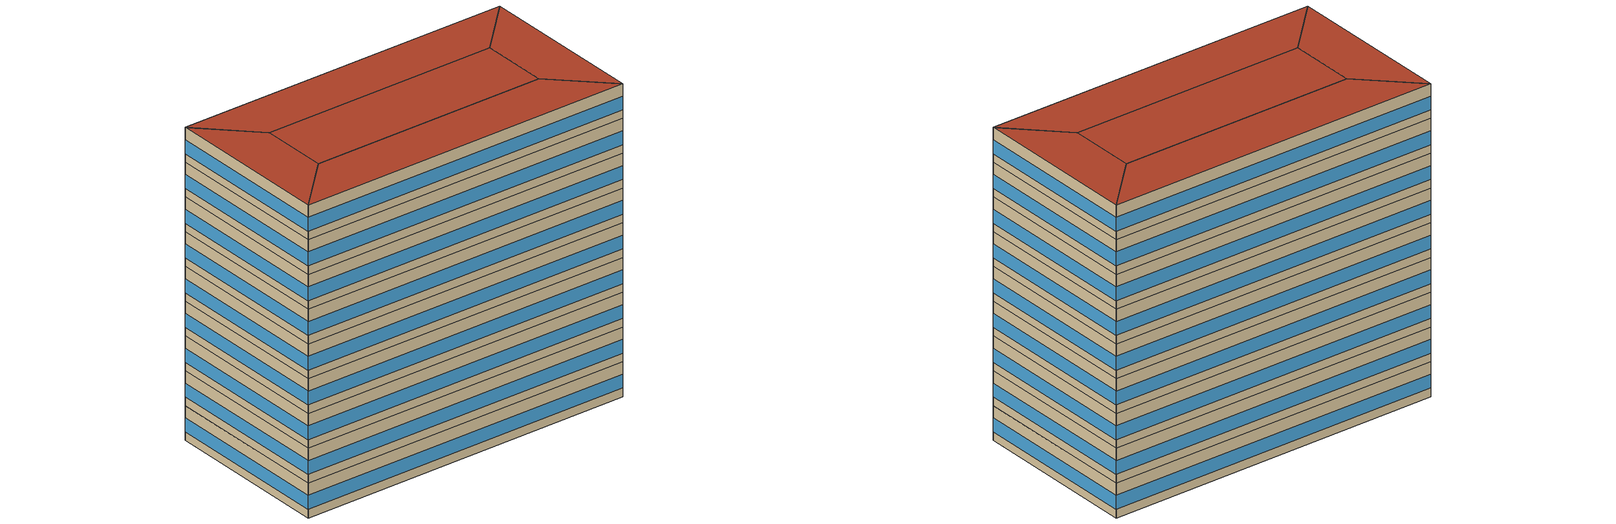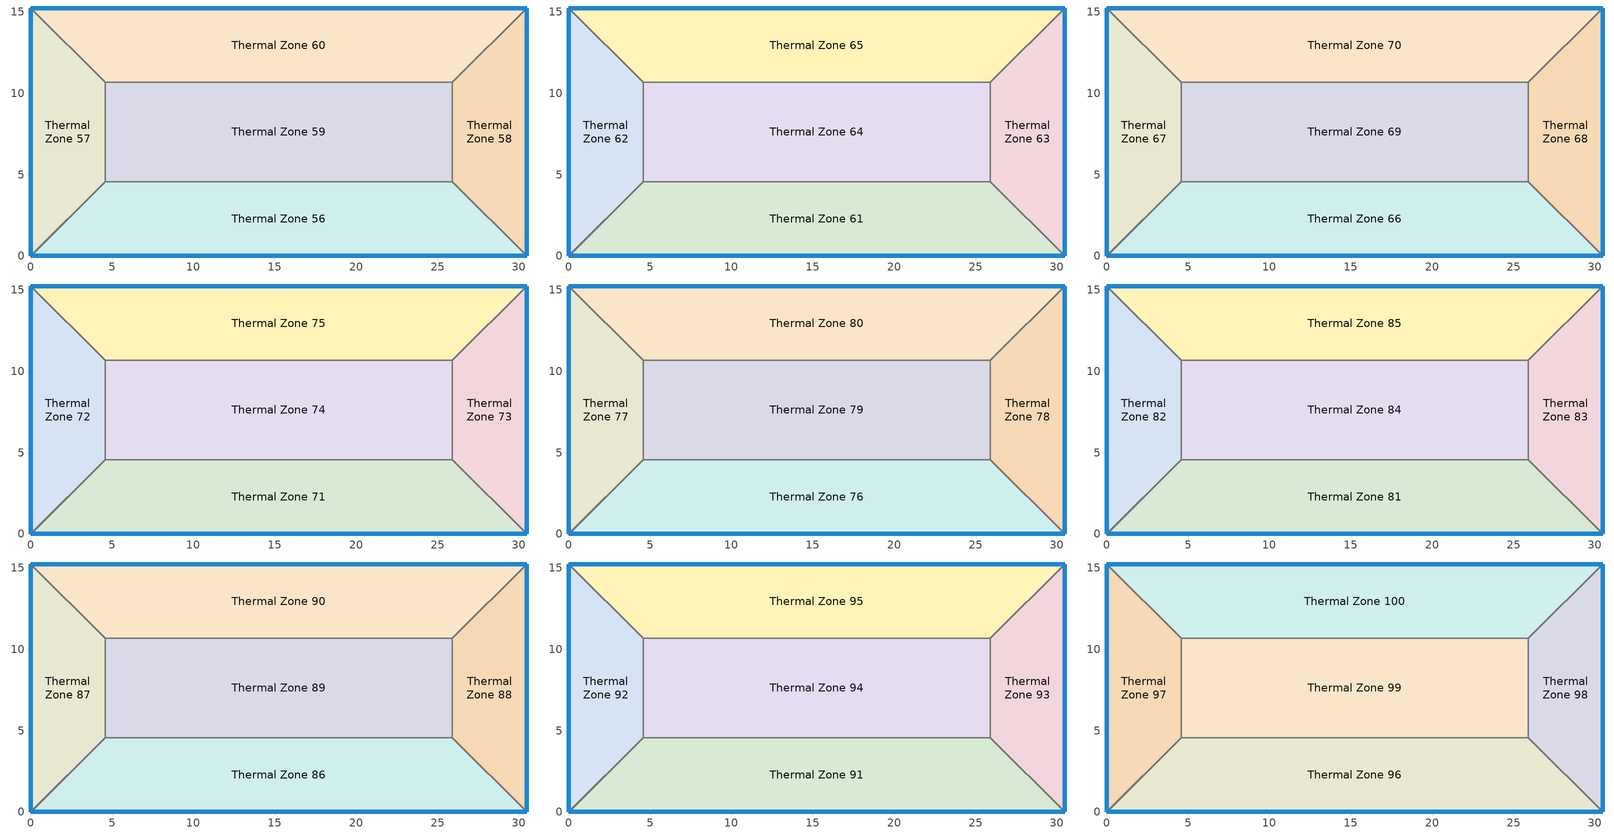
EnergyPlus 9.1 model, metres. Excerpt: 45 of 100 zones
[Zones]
Thermal Zone 56
 floor to Thermal Zone 51 (Interior Floor): 25.91,4.57 30.48,0 0,0 4.57,4.57 z33.53
 wall outside (ASHRAE 90.1-2010 ExtWall Mass ClimateZone 5): 0,0 30.48,0 z33.53:36.58
 wall to Thermal Zone 57 (Interior Wall): 4.57,4.57 0,0 z33.53:36.58
 wall to Thermal Zone 59 (Interior Wall): 25.91,4.57 4.57,4.57 z33.53:36.58
 wall to Thermal Zone 58 (Interior Wall): 30.48,0 25.91,4.57 z33.53:36.58
 window (ASHRAE 90.1-2010 ExtWindow Metal ClimateZone 4-6): 0.03,0 30.45,0 z34.29:35.51
Thermal Zone 57
 floor to Thermal Zone 52 (Interior Floor): 0,15.24 4.57,10.67 4.57,4.57 0,0 z33.53
 wall outside (ASHRAE 90.1-2010 ExtWall Mass ClimateZone 5): 0,15.24 0,0 z33.53:36.58
 wall to Thermal Zone 59 (Interior Wall): 4.57,4.57 4.57,10.67 z33.53:36.58
 wall to Thermal Zone 60 (Interior Wall): 4.57,10.67 0,15.24 z33.53:36.58
 window (ASHRAE 90.1-2010 ExtWindow Metal ClimateZone 4-6): 0,15.21 0,0.03 z34.29:35.51
Thermal Zone 58
 floor to Thermal Zone 53 (Interior Floor): 30.48,15.24 30.48,0 25.91,4.57 25.91,10.67 z33.53
 wall outside (ASHRAE 90.1-2010 ExtWall Mass ClimateZone 5): 30.48,0 30.48,15.24 z33.53:36.58
 wall to Thermal Zone 59 (Interior Wall): 25.91,10.67 25.91,4.57 z33.53:36.58
 wall to Thermal Zone 60 (Interior Wall): 30.48,15.24 25.91,10.67 z33.53:36.58
 window (ASHRAE 90.1-2010 ExtWindow Metal ClimateZone 4-6): 30.48,0.03 30.48,15.21 z34.29:35.51
Thermal Zone 59
 floor to Thermal Zone 54 (Interior Floor): 25.91,10.67 25.91,4.57 4.57,4.57 4.57,10.67 z33.53
 wall to Thermal Zone 60 (Interior Wall): 25.91,10.67 4.57,10.67 z33.53:36.58
Thermal Zone 60
 floor to Thermal Zone 55 (Interior Floor): 30.48,15.24 25.91,10.67 4.57,10.67 0,15.24 z33.53
 wall outside (ASHRAE 90.1-2010 ExtWall Mass ClimateZone 5): 30.48,15.24 0,15.24 z33.53:36.58
 window (ASHRAE 90.1-2010 ExtWindow Metal ClimateZone 4-6): 30.45,15.24 0.03,15.24 z34.29:35.51
Thermal Zone 61
 floor to Thermal Zone 56 (Interior Floor): 25.91,4.57 30.48,0 0,0 4.57,4.57 z36.58
 wall outside (ASHRAE 90.1-2010 ExtWall Mass ClimateZone 5): 0,0 30.48,0 z36.58:39.62
 wall to Thermal Zone 62 (Interior Wall): 4.57,4.57 0,0 z36.58:39.62
 wall to Thermal Zone 64 (Interior Wall): 25.91,4.57 4.57,4.57 z36.58:39.62
 wall to Thermal Zone 63 (Interior Wall): 30.48,0 25.91,4.57 z36.58:39.62
 window (ASHRAE 90.1-2010 ExtWindow Metal ClimateZone 4-6): 0.03,0 30.45,0 z37.34:38.56
Thermal Zone 62
 floor to Thermal Zone 57 (Interior Floor): 0,15.24 4.57,10.67 4.57,4.57 0,0 z36.58
 wall outside (ASHRAE 90.1-2010 ExtWall Mass ClimateZone 5): 0,15.24 0,0 z36.58:39.62
 wall to Thermal Zone 64 (Interior Wall): 4.57,4.57 4.57,10.67 z36.58:39.62
 wall to Thermal Zone 65 (Interior Wall): 4.57,10.67 0,15.24 z36.58:39.62
 window (ASHRAE 90.1-2010 ExtWindow Metal ClimateZone 4-6): 0,15.21 0,0.03 z37.34:38.56
Thermal Zone 63
 floor to Thermal Zone 58 (Interior Floor): 30.48,15.24 30.48,0 25.91,4.57 25.91,10.67 z36.58
 wall outside (ASHRAE 90.1-2010 ExtWall Mass ClimateZone 5): 30.48,0 30.48,15.24 z36.58:39.62
 wall to Thermal Zone 64 (Interior Wall): 25.91,10.67 25.91,4.57 z36.58:39.62
 wall to Thermal Zone 65 (Interior Wall): 30.48,15.24 25.91,10.67 z36.58:39.62
 window (ASHRAE 90.1-2010 ExtWindow Metal ClimateZone 4-6): 30.48,0.03 30.48,15.21 z37.34:38.56
Thermal Zone 64
 floor to Thermal Zone 59 (Interior Floor): 25.91,10.67 25.91,4.57 4.57,4.57 4.57,10.67 z36.58
 wall to Thermal Zone 65 (Interior Wall): 25.91,10.67 4.57,10.67 z36.58:39.62
Thermal Zone 65
 floor to Thermal Zone 60 (Interior Floor): 30.48,15.24 25.91,10.67 4.57,10.67 0,15.24 z36.58
 wall outside (ASHRAE 90.1-2010 ExtWall Mass ClimateZone 5): 30.48,15.24 0,15.24 z36.58:39.62
 window (ASHRAE 90.1-2010 ExtWindow Metal ClimateZone 4-6): 30.45,15.24 0.03,15.24 z37.34:38.56
Thermal Zone 66
 floor to Thermal Zone 61 (Interior Floor): 25.91,4.57 30.48,0 0,0 4.57,4.57 z39.62
 wall outside (ASHRAE 90.1-2010 ExtWall Mass ClimateZone 5): 0,0 30.48,0 z39.62:42.67
 wall to Thermal Zone 67 (Interior Wall): 4.57,4.57 0,0 z39.62:42.67
 wall to Thermal Zone 69 (Interior Wall): 25.91,4.57 4.57,4.57 z39.62:42.67
 wall to Thermal Zone 68 (Interior Wall): 30.48,0 25.91,4.57 z39.62:42.67
 window (ASHRAE 90.1-2010 ExtWindow Metal ClimateZone 4-6): 0.03,0 30.45,0 z40.38:41.61
Thermal Zone 67
 floor to Thermal Zone 62 (Interior Floor): 0,15.24 4.57,10.67 4.57,4.57 0,0 z39.62
 wall outside (ASHRAE 90.1-2010 ExtWall Mass ClimateZone 5): 0,15.24 0,0 z39.62:42.67
 wall to Thermal Zone 69 (Interior Wall): 4.57,4.57 4.57,10.67 z39.62:42.67
 wall to Thermal Zone 70 (Interior Wall): 4.57,10.67 0,15.24 z39.62:42.67
 window (ASHRAE 90.1-2010 ExtWindow Metal ClimateZone 4-6): 0,15.21 0,0.03 z40.38:41.61
Thermal Zone 68
 floor to Thermal Zone 63 (Interior Floor): 30.48,15.24 30.48,0 25.91,4.57 25.91,10.67 z39.62
 wall outside (ASHRAE 90.1-2010 ExtWall Mass ClimateZone 5): 30.48,0 30.48,15.24 z39.62:42.67
 wall to Thermal Zone 69 (Interior Wall): 25.91,10.67 25.91,4.57 z39.62:42.67
 wall to Thermal Zone 70 (Interior Wall): 30.48,15.24 25.91,10.67 z39.62:42.67
 window (ASHRAE 90.1-2010 ExtWindow Metal ClimateZone 4-6): 30.48,0.03 30.48,15.21 z40.38:41.61
Thermal Zone 69
 floor to Thermal Zone 64 (Interior Floor): 25.91,10.67 25.91,4.57 4.57,4.57 4.57,10.67 z39.62
 wall to Thermal Zone 70 (Interior Wall): 25.91,10.67 4.57,10.67 z39.62:42.67
Thermal Zone 70
 floor to Thermal Zone 65 (Interior Floor): 30.48,15.24 25.91,10.67 4.57,10.67 0,15.24 z39.62
 wall outside (ASHRAE 90.1-2010 ExtWall Mass ClimateZone 5): 30.48,15.24 0,15.24 z39.62:42.67
 window (ASHRAE 90.1-2010 ExtWindow Metal ClimateZone 4-6): 30.45,15.24 0.03,15.24 z40.38:41.61
Thermal Zone 71
 floor to Thermal Zone 66 (Interior Floor): 25.91,4.57 30.48,0 0,0 4.57,4.57 z42.67
 wall outside (ASHRAE 90.1-2010 ExtWall Mass ClimateZone 5): 0,0 30.48,0 z42.67:45.72
 wall to Thermal Zone 72 (Interior Wall): 4.57,4.57 0,0 z42.67:45.72
 wall to Thermal Zone 74 (Interior Wall): 25.91,4.57 4.57,4.57 z42.67:45.72
 wall to Thermal Zone 73 (Interior Wall): 30.48,0 25.91,4.57 z42.67:45.72
 window (ASHRAE 90.1-2010 ExtWindow Metal ClimateZone 4-6): 0.03,0 30.45,0 z43.43:44.65
Thermal Zone 72
 floor to Thermal Zone 67 (Interior Floor): 0,15.24 4.57,10.67 4.57,4.57 0,0 z42.67
 wall outside (ASHRAE 90.1-2010 ExtWall Mass ClimateZone 5): 0,15.24 0,0 z42.67:45.72
 wall to Thermal Zone 74 (Interior Wall): 4.57,4.57 4.57,10.67 z42.67:45.72
 wall to Thermal Zone 75 (Interior Wall): 4.57,10.67 0,15.24 z42.67:45.72
 window (ASHRAE 90.1-2010 ExtWindow Metal ClimateZone 4-6): 0,15.21 0,0.03 z43.43:44.66
Thermal Zone 73
 floor to Thermal Zone 68 (Interior Floor): 30.48,15.24 30.48,0 25.91,4.57 25.91,10.67 z42.67
 wall outside (ASHRAE 90.1-2010 ExtWall Mass ClimateZone 5): 30.48,0 30.48,15.24 z42.67:45.72
 wall to Thermal Zone 74 (Interior Wall): 25.91,10.67 25.91,4.57 z42.67:45.72
 wall to Thermal Zone 75 (Interior Wall): 30.48,15.24 25.91,10.67 z42.67:45.72
 window (ASHRAE 90.1-2010 ExtWindow Metal ClimateZone 4-6): 30.48,0.03 30.48,15.21 z43.43:44.66
Thermal Zone 74
 floor to Thermal Zone 69 (Interior Floor): 25.91,10.67 25.91,4.57 4.57,4.57 4.57,10.67 z42.67
 wall to Thermal Zone 75 (Interior Wall): 25.91,10.67 4.57,10.67 z42.67:45.72
Thermal Zone 75
 floor to Thermal Zone 70 (Interior Floor): 30.48,15.24 25.91,10.67 4.57,10.67 0,15.24 z42.67
 wall outside (ASHRAE 90.1-2010 ExtWall Mass ClimateZone 5): 30.48,15.24 0,15.24 z42.67:45.72
 window (ASHRAE 90.1-2010 ExtWindow Metal ClimateZone 4-6): 30.45,15.24 0.03,15.24 z43.43:44.65
Thermal Zone 76
 floor to Thermal Zone 71 (Interior Floor): 25.91,4.57 30.48,0 0,0 4.57,4.57 z45.72
 wall outside (ASHRAE 90.1-2010 ExtWall Mass ClimateZone 5): 0,0 30.48,0 z45.72:48.77
 wall to Thermal Zone 77 (Interior Wall): 4.57,4.57 0,0 z45.72:48.77
 wall to Thermal Zone 79 (Interior Wall): 25.91,4.57 4.57,4.57 z45.72:48.77
 wall to Thermal Zone 78 (Interior Wall): 30.48,0 25.91,4.57 z45.72:48.77
 window (ASHRAE 90.1-2010 ExtWindow Metal ClimateZone 4-6): 0.03,0 30.45,0 z46.48:47.7
Thermal Zone 77
 floor to Thermal Zone 72 (Interior Floor): 0,15.24 4.57,10.67 4.57,4.57 0,0 z45.72
 wall outside (ASHRAE 90.1-2010 ExtWall Mass ClimateZone 5): 0,15.24 0,0 z45.72:48.77
 wall to Thermal Zone 79 (Interior Wall): 4.57,4.57 4.57,10.67 z45.72:48.77
 wall to Thermal Zone 80 (Interior Wall): 4.57,10.67 0,15.24 z45.72:48.77
 window (ASHRAE 90.1-2010 ExtWindow Metal ClimateZone 4-6): 0,15.21 0,0.03 z46.48:47.7
Thermal Zone 78
 floor to Thermal Zone 73 (Interior Floor): 30.48,15.24 30.48,0 25.91,4.57 25.91,10.67 z45.72
 wall outside (ASHRAE 90.1-2010 ExtWall Mass ClimateZone 5): 30.48,0 30.48,15.24 z45.72:48.77
 wall to Thermal Zone 79 (Interior Wall): 25.91,10.67 25.91,4.57 z45.72:48.77
 wall to Thermal Zone 80 (Interior Wall): 30.48,15.24 25.91,10.67 z45.72:48.77
 window (ASHRAE 90.1-2010 ExtWindow Metal ClimateZone 4-6): 30.48,0.03 30.48,15.21 z46.48:47.7
Thermal Zone 79
 floor to Thermal Zone 74 (Interior Floor): 25.91,10.67 25.91,4.57 4.57,4.57 4.57,10.67 z45.72
 wall to Thermal Zone 80 (Interior Wall): 25.91,10.67 4.57,10.67 z45.72:48.77
Thermal Zone 80
 floor to Thermal Zone 75 (Interior Floor): 30.48,15.24 25.91,10.67 4.57,10.67 0,15.24 z45.72
 wall outside (ASHRAE 90.1-2010 ExtWall Mass ClimateZone 5): 30.48,15.24 0,15.24 z45.72:48.77
 window (ASHRAE 90.1-2010 ExtWindow Metal ClimateZone 4-6): 30.45,15.24 0.03,15.24 z46.48:47.7
Thermal Zone 81
 floor to Thermal Zone 76 (Interior Floor): 25.91,4.57 30.48,0 0,0 4.57,4.57 z48.77
 wall outside (ASHRAE 90.1-2010 ExtWall Mass ClimateZone 5): 0,0 30.48,0 z48.77:51.82
 wall to Thermal Zone 82 (Interior Wall): 4.57,4.57 0,0 z48.77:51.82
 wall to Thermal Zone 84 (Interior Wall): 25.91,4.57 4.57,4.57 z48.77:51.82
 wall to Thermal Zone 83 (Interior Wall): 30.48,0 25.91,4.57 z48.77:51.82
 window (ASHRAE 90.1-2010 ExtWindow Metal ClimateZone 4-6): 0.03,0 30.45,0 z49.53:50.75
Thermal Zone 82
 floor to Thermal Zone 77 (Interior Floor): 0,15.24 4.57,10.67 4.57,4.57 0,0 z48.77
 wall outside (ASHRAE 90.1-2010 ExtWall Mass ClimateZone 5): 0,15.24 0,0 z48.77:51.82
 wall to Thermal Zone 84 (Interior Wall): 4.57,4.57 4.57,10.67 z48.77:51.82
 wall to Thermal Zone 85 (Interior Wall): 4.57,10.67 0,15.24 z48.77:51.82
 window (ASHRAE 90.1-2010 ExtWindow Metal ClimateZone 4-6): 0,15.21 0,0.03 z49.53:50.75
Thermal Zone 83
 floor to Thermal Zone 78 (Interior Floor): 30.48,15.24 30.48,0 25.91,4.57 25.91,10.67 z48.77
 wall outside (ASHRAE 90.1-2010 ExtWall Mass ClimateZone 5): 30.48,0 30.48,15.24 z48.77:51.82
 wall to Thermal Zone 84 (Interior Wall): 25.91,10.67 25.91,4.57 z48.77:51.82
 wall to Thermal Zone 85 (Interior Wall): 30.48,15.24 25.91,10.67 z48.77:51.82
 window (ASHRAE 90.1-2010 ExtWindow Metal ClimateZone 4-6): 30.48,0.03 30.48,15.21 z49.53:50.75
Thermal Zone 84
 floor to Thermal Zone 79 (Interior Floor): 25.91,10.67 25.91,4.57 4.57,4.57 4.57,10.67 z48.77
 wall to Thermal Zone 85 (Interior Wall): 25.91,10.67 4.57,10.67 z48.77:51.82
Thermal Zone 85
 floor to Thermal Zone 80 (Interior Floor): 30.48,15.24 25.91,10.67 4.57,10.67 0,15.24 z48.77
 wall outside (ASHRAE 90.1-2010 ExtWall Mass ClimateZone 5): 30.48,15.24 0,15.24 z48.77:51.82
 window (ASHRAE 90.1-2010 ExtWindow Metal ClimateZone 4-6): 30.45,15.24 0.03,15.24 z49.53:50.75
Thermal Zone 86
 floor to Thermal Zone 81 (Interior Floor): 25.91,4.57 30.48,0 0,0 4.57,4.57 z51.82
 wall outside (ASHRAE 90.1-2010 ExtWall Mass ClimateZone 5): 0,0 30.48,0 z51.82:54.86
 wall to Thermal Zone 87 (Interior Wall): 4.57,4.57 0,0 z51.82:54.86
 wall to Thermal Zone 89 (Interior Wall): 25.91,4.57 4.57,4.57 z51.82:54.86
 wall to Thermal Zone 88 (Interior Wall): 30.48,0 25.91,4.57 z51.82:54.86
 window (ASHRAE 90.1-2010 ExtWindow Metal ClimateZone 4-6): 0.03,0 30.45,0 z52.58:53.8
Thermal Zone 87
 floor to Thermal Zone 82 (Interior Floor): 0,15.24 4.57,10.67 4.57,4.57 0,0 z51.82
 wall outside (ASHRAE 90.1-2010 ExtWall Mass ClimateZone 5): 0,15.24 0,0 z51.82:54.86
 wall to Thermal Zone 89 (Interior Wall): 4.57,4.57 4.57,10.67 z51.82:54.86
 wall to Thermal Zone 90 (Interior Wall): 4.57,10.67 0,15.24 z51.82:54.86
 window (ASHRAE 90.1-2010 ExtWindow Metal ClimateZone 4-6): 0,15.21 0,0.03 z52.58:53.8
Thermal Zone 88
 floor to Thermal Zone 83 (Interior Floor): 30.48,15.24 30.48,0 25.91,4.57 25.91,10.67 z51.82
 wall outside (ASHRAE 90.1-2010 ExtWall Mass ClimateZone 5): 30.48,0 30.48,15.24 z51.82:54.86
 wall to Thermal Zone 89 (Interior Wall): 25.91,10.67 25.91,4.57 z51.82:54.86
 wall to Thermal Zone 90 (Interior Wall): 30.48,15.24 25.91,10.67 z51.82:54.86
 window (ASHRAE 90.1-2010 ExtWindow Metal ClimateZone 4-6): 30.48,0.03 30.48,15.21 z52.58:53.8
Thermal Zone 89
 floor to Thermal Zone 84 (Interior Floor): 25.91,10.67 25.91,4.57 4.57,4.57 4.57,10.67 z51.82
 wall to Thermal Zone 90 (Interior Wall): 25.91,10.67 4.57,10.67 z51.82:54.86
Thermal Zone 90
 floor to Thermal Zone 85 (Interior Floor): 30.48,15.24 25.91,10.67 4.57,10.67 0,15.24 z51.82
 wall outside (ASHRAE 90.1-2010 ExtWall Mass ClimateZone 5): 30.48,15.24 0,15.24 z51.82:54.86
 window (ASHRAE 90.1-2010 ExtWindow Metal ClimateZone 4-6): 30.45,15.24 0.03,15.24 z52.58:53.8
Thermal Zone 91
 floor to Thermal Zone 86 (Interior Floor): 25.91,4.57 30.48,0 0,0 4.57,4.57 z54.86
 wall outside (ASHRAE 90.1-2010 ExtWall Mass ClimateZone 5): 0,0 30.48,0 z54.86:57.91
 wall to Thermal Zone 92 (Interior Wall): 4.57,4.57 0,0 z54.86:57.91
 wall to Thermal Zone 94 (Interior Wall): 25.91,4.57 4.57,4.57 z54.86:57.91
 wall to Thermal Zone 93 (Interior Wall): 30.48,0 25.91,4.57 z54.86:57.91
 window (ASHRAE 90.1-2010 ExtWindow Metal ClimateZone 4-6): 0.03,0 30.45,0 z55.62:56.85
Thermal Zone 92
 floor to Thermal Zone 87 (Interior Floor): 0,15.24 4.57,10.67 4.57,4.57 0,0 z54.86
 wall outside (ASHRAE 90.1-2010 ExtWall Mass ClimateZone 5): 0,15.24 0,0 z54.86:57.91
 wall to Thermal Zone 94 (Interior Wall): 4.57,4.57 4.57,10.67 z54.86:57.91
 wall to Thermal Zone 95 (Interior Wall): 4.57,10.67 0,15.24 z54.86:57.91
 window (ASHRAE 90.1-2010 ExtWindow Metal ClimateZone 4-6): 0,15.21 0,0.03 z55.62:56.85
Thermal Zone 93
 floor to Thermal Zone 88 (Interior Floor): 30.48,15.24 30.48,0 25.91,4.57 25.91,10.67 z54.86
 wall outside (ASHRAE 90.1-2010 ExtWall Mass ClimateZone 5): 30.48,0 30.48,15.24 z54.86:57.91
 wall to Thermal Zone 94 (Interior Wall): 25.91,10.67 25.91,4.57 z54.86:57.91
 wall to Thermal Zone 95 (Interior Wall): 30.48,15.24 25.91,10.67 z54.86:57.91
 window (ASHRAE 90.1-2010 ExtWindow Metal ClimateZone 4-6): 30.48,0.03 30.48,15.21 z55.62:56.85
Thermal Zone 94
 floor to Thermal Zone 89 (Interior Floor): 25.91,10.67 25.91,4.57 4.57,4.57 4.57,10.67 z54.86
 wall to Thermal Zone 95 (Interior Wall): 25.91,10.67 4.57,10.67 z54.86:57.91
Thermal Zone 95
 floor to Thermal Zone 90 (Interior Floor): 30.48,15.24 25.91,10.67 4.57,10.67 0,15.24 z54.86
 wall outside (ASHRAE 90.1-2010 ExtWall Mass ClimateZone 5): 30.48,15.24 0,15.24 z54.86:57.91
 window (ASHRAE 90.1-2010 ExtWindow Metal ClimateZone 4-6): 30.45,15.24 0.03,15.24 z55.62:56.85
Thermal Zone 100
 floor to Thermal Zone 95 (Interior Floor): 30.48,15.24 25.91,10.67 4.57,10.67 0,15.24 z57.91
 wall outside (ASHRAE 90.1-2010 ExtWall Mass ClimateZone 5): 30.48,15.24 0,15.24 z57.91:60.96
 wall to Thermal Zone 98 (Interior Wall): 25.91,10.67 30.48,15.24 z57.91:60.96
 wall to Thermal Zone 99 (Interior Wall): 4.57,10.67 25.91,10.67 z57.91:60.96
 wall to Thermal Zone 97 (Interior Wall): 0,15.24 4.57,10.67 z57.91:60.96
 window (ASHRAE 90.1-2010 ExtWindow Metal ClimateZone 4-6): 30.45,15.24 0.03,15.24 z58.67:59.89
 roof outside (ASHRAE 90.1-2010 ExtRoof IEAD ClimateZone 2-8): 25.91,10.67 30.48,15.24 0,15.24 4.57,10.67 z60.96
Thermal Zone 96
 floor to Thermal Zone 91 (Interior Floor): 25.91,4.57 30.48,0 0,0 4.57,4.57 z57.91
 wall outside (ASHRAE 90.1-2010 ExtWall Mass ClimateZone 5): 0,0 30.48,0 z57.91:60.96
 wall to Thermal Zone 97 (Interior Wall): 4.57,4.57 0,0 z57.91:60.96
 wall to Thermal Zone 99 (Interior Wall): 25.91,4.57 4.57,4.57 z57.91:60.96
 wall to Thermal Zone 98 (Interior Wall): 30.48,0 25.91,4.57 z57.91:60.96
 window (ASHRAE 90.1-2010 ExtWindow Metal ClimateZone 4-6): 0.03,0 30.45,0 z58.67:59.89
 roof outside (ASHRAE 90.1-2010 ExtRoof IEAD ClimateZone 2-8): 30.48,0 25.91,4.57 4.57,4.57 0,0 z60.96
Thermal Zone 97
 floor to Thermal Zone 92 (Interior Floor): 0,15.24 4.57,10.67 4.57,4.57 0,0 z57.91
 wall outside (ASHRAE 90.1-2010 ExtWall Mass ClimateZone 5): 0,15.24 0,0 z57.91:60.96
 wall to Thermal Zone 99 (Interior Wall): 4.57,4.57 4.57,10.67 z57.91:60.96
 window (ASHRAE 90.1-2010 ExtWindow Metal ClimateZone 4-6): 0,15.21 0,0.03 z58.67:59.9
 roof outside (ASHRAE 90.1-2010 ExtRoof IEAD ClimateZone 2-8): 0,0 4.57,4.57 4.57,10.67 0,15.24 z60.96
Thermal Zone 98
 floor to Thermal Zone 93 (Interior Floor): 30.48,15.24 30.48,0 25.91,4.57 25.91,10.67 z57.91
 wall outside (ASHRAE 90.1-2010 ExtWall Mass ClimateZone 5): 30.48,0 30.48,15.24 z57.91:60.96
 wall to Thermal Zone 99 (Interior Wall): 25.91,10.67 25.91,4.57 z57.91:60.96
 window (ASHRAE 90.1-2010 ExtWindow Metal ClimateZone 4-6): 30.48,0.03 30.48,15.21 z58.67:59.9
 roof outside (ASHRAE 90.1-2010 ExtRoof IEAD ClimateZone 2-8): 30.48,0 30.48,15.24 25.91,10.67 25.91,4.57 z60.96
Thermal Zone 99
 floor to Thermal Zone 94 (Interior Floor): 25.91,10.67 25.91,4.57 4.57,4.57 4.57,10.67 z57.91
 roof outside (ASHRAE 90.1-2010 ExtRoof IEAD ClimateZone 2-8): 25.91,4.57 25.91,10.67 4.57,10.67 4.57,4.57 z60.96
[Building]
Building 1
[Site:Location]
Chicago Ohare Intl Ap: Latitude {deg}=41.98; Longitude {deg}=-87.92; Time Zone {hr}=-6; Elevation {m}=201
[SizingPeriod:DesignDay] Day of Month=21; Dry-Bulb Temperature Range Modifier Type=DefaultMultipliers; Humidity Condition Type=Wetbulb; Barometric Pressure {Pa}=98934; Rain Indicator=No; Snow Indicator=No; Daylight Saving Time Indicator=No
Name | Month | Day Type | Maximum Dry-Bulb Temperature {C} | Daily Dry-Bulb Temperature Range {deltaC} | Wetbulb or DewPoint at Maximum Dry-Bulb {C} | Wind Speed {m/s} | Wind Direction {deg} | Solar Model Indicator | ASHRAE Clear Sky Optical Depth for Beam Irradiance (taub) | ASHRAE Clear Sky Optical Depth for Diffuse Irradiance (taud) | Sky Clearness
Chicago Ohare Intl Ap Ann Clg .4% Condns DB=>MWB | 7 | SummerDesignDay | 33.3 | 10.5 | 23.7 | 5.2 | 230 | ASHRAETau | 0.455 | 2.05
Chicago Ohare Intl Ap Ann Htg 99.6% Condns DB | 1 | WinterDesignDay | -20 | 0 | -20 | 4.9 | 270 | ASHRAEClearSky |  |  | 0
[Material] Thermal Absorptance=0.9
Name | Roughness | Thickness {m} | Conductivity {W/m-K} | Density {kg/m3} | Specific Heat {J/kg-K} | Solar Absorptance | Visible Absorptance
1/2IN Gypsum | Smooth | 0.0127 | 0.16 | 784.9 | 830 | 0.4 | 0.4
1IN Stucco | Smooth | 0.0253 | 0.6918 | 1858 | 837 | 0.92 | 0.92
8IN CONCRETE HW RefBldg | Rough | 0.2032 | 1.311 | 2240 | 836.8 | 0.7 | 0.7
F16 Acoustic tile | MediumSmooth | 0.0191 | 0.06 | 368 | 590 | 0.3 | 0.3
G01a 19mm gypsum board | MediumSmooth | 0.019 | 0.16 | 800 | 1090 | 0.4 | 0.4
IEAD Roof Insulation R-19.72 IP | MediumRough | 0.170137 | 0.049 | 265 | 836.8 | 0.7 | 0.7
M11 100mm lightweight concrete | MediumRough | 0.1016 | 0.53 | 1280 | 840 | 0.5 | 0.5
Mass Wall Insulation R-8.72 IP | MediumRough | 0.075271 | 0.049 | 265 | 836.8 | 0.7 | 0.7
Metal Decking | MediumSmooth | 0.0015 | 45.006 | 7680 | 418.4 | 0.6 | 0.6
Roof Membrane | VeryRough | 0.0095 | 0.16 | 1121.29 | 1460 | 0.7 | 0.7
[Material:AirGap]
Name | Thermal Resistance {m2-K/W}
F04 Wall air space resistance | 0.15
F05 Ceiling air space resistance | 0.18
[WindowMaterial:SimpleGlazingSystem]
Fixed Window 3.12/0.40/0.31: U-Factor {W/m2-K}=3.12304; Solar Heat Gain Coefficient=0.4; Visible Transmittance=0.31
[Construction]
ASHRAE 90.1-2010 ExtRoof IEAD ClimateZone 2-8: Roof Membrane, IEAD Roof Insulation R-19.72 IP, Metal Decking
ASHRAE 90.1-2010 ExtWall Mass ClimateZone 5: 1IN Stucco, 8IN CONCRETE HW RefBldg, Mass Wall Insulation R-8.72 IP, 1/2IN Gypsum
ASHRAE 90.1-2010 ExtWindow Metal ClimateZone 4-6: Fixed Window 3.12/0.40/0.31
Interior Floor: F16 Acoustic tile, F05 Ceiling air space resistance, M11 100mm lightweight concrete
Interior Wall: G01a 19mm gypsum board, F04 Wall air space resistance, G01a 19mm gypsum board
[Zone]
Thermal Zone 100; Thermal Zone 56; Thermal Zone 57; Thermal Zone 58; Thermal Zone 59; Thermal Zone 60; Thermal Zone 61; Thermal Zone 62; Thermal Zone 63; Thermal Zone 64; Thermal Zone 65; Thermal Zone 66; Thermal Zone 67; Thermal Zone 68; Thermal Zone 69; Thermal Zone 70; Thermal Zone 71; Thermal Zone 72; Thermal Zone 73; Thermal Zone 74; Thermal Zone 75; Thermal Zone 76; Thermal Zone 77; Thermal Zone 78; Thermal Zone 79; Thermal Zone 80; Thermal Zone 81; Thermal Zone 82; Thermal Zone 83; Thermal Zone 84; Thermal Zone 85; Thermal Zone 86; Thermal Zone 87; Thermal Zone 88; Thermal Zone 89; Thermal Zone 90; Thermal Zone 91; Thermal Zone 92; Thermal Zone 93; Thermal Zone 94; Thermal Zone 95; Thermal Zone 96; Thermal Zone 97; Thermal Zone 98; Thermal Zone 99
[ZoneControl:Thermostat]
Name | Zone or ZoneList | Control Type Schedule | Control 1
Thermal Zone 100 Thermostat | Thermal Zone 100 | Thermal Zone 100 Thermostat Schedule | Thermostat Setpoint Dual Setpoint 100
Thermal Zone 56 Thermostat | Thermal Zone 56 | Thermal Zone 56 Thermostat Schedule | Thermostat Setpoint Dual Setpoint 56
Thermal Zone 57 Thermostat | Thermal Zone 57 | Thermal Zone 57 Thermostat Schedule | Thermostat Setpoint Dual Setpoint 57
Thermal Zone 58 Thermostat | Thermal Zone 58 | Thermal Zone 58 Thermostat Schedule | Thermostat Setpoint Dual Setpoint 58
Thermal Zone 59 Thermostat | Thermal Zone 59 | Thermal Zone 59 Thermostat Schedule | Thermostat Setpoint Dual Setpoint 59
Thermal Zone 60 Thermostat | Thermal Zone 60 | Thermal Zone 60 Thermostat Schedule | Thermostat Setpoint Dual Setpoint 60
Thermal Zone 61 Thermostat | Thermal Zone 61 | Thermal Zone 61 Thermostat Schedule | Thermostat Setpoint Dual Setpoint 61
Thermal Zone 62 Thermostat | Thermal Zone 62 | Thermal Zone 62 Thermostat Schedule | Thermostat Setpoint Dual Setpoint 62
Thermal Zone 63 Thermostat | Thermal Zone 63 | Thermal Zone 63 Thermostat Schedule | Thermostat Setpoint Dual Setpoint 63
Thermal Zone 64 Thermostat | Thermal Zone 64 | Thermal Zone 64 Thermostat Schedule | Thermostat Setpoint Dual Setpoint 64
Thermal Zone 65 Thermostat | Thermal Zone 65 | Thermal Zone 65 Thermostat Schedule | Thermostat Setpoint Dual Setpoint 65
Thermal Zone 66 Thermostat | Thermal Zone 66 | Thermal Zone 66 Thermostat Schedule | Thermostat Setpoint Dual Setpoint 66
Thermal Zone 67 Thermostat | Thermal Zone 67 | Thermal Zone 67 Thermostat Schedule | Thermostat Setpoint Dual Setpoint 67
Thermal Zone 68 Thermostat | Thermal Zone 68 | Thermal Zone 68 Thermostat Schedule | Thermostat Setpoint Dual Setpoint 68
Thermal Zone 69 Thermostat | Thermal Zone 69 | Thermal Zone 69 Thermostat Schedule | Thermostat Setpoint Dual Setpoint 69
Thermal Zone 70 Thermostat | Thermal Zone 70 | Thermal Zone 70 Thermostat Schedule | Thermostat Setpoint Dual Setpoint 70
Thermal Zone 71 Thermostat | Thermal Zone 71 | Thermal Zone 71 Thermostat Schedule | Thermostat Setpoint Dual Setpoint 71
Thermal Zone 72 Thermostat | Thermal Zone 72 | Thermal Zone 72 Thermostat Schedule | Thermostat Setpoint Dual Setpoint 72
Thermal Zone 73 Thermostat | Thermal Zone 73 | Thermal Zone 73 Thermostat Schedule | Thermostat Setpoint Dual Setpoint 73
Thermal Zone 74 Thermostat | Thermal Zone 74 | Thermal Zone 74 Thermostat Schedule | Thermostat Setpoint Dual Setpoint 74
Thermal Zone 75 Thermostat | Thermal Zone 75 | Thermal Zone 75 Thermostat Schedule | Thermostat Setpoint Dual Setpoint 75
Thermal Zone 76 Thermostat | Thermal Zone 76 | Thermal Zone 76 Thermostat Schedule | Thermostat Setpoint Dual Setpoint 76
Thermal Zone 77 Thermostat | Thermal Zone 77 | Thermal Zone 77 Thermostat Schedule | Thermostat Setpoint Dual Setpoint 77
Thermal Zone 78 Thermostat | Thermal Zone 78 | Thermal Zone 78 Thermostat Schedule | Thermostat Setpoint Dual Setpoint 78
Thermal Zone 79 Thermostat | Thermal Zone 79 | Thermal Zone 79 Thermostat Schedule | Thermostat Setpoint Dual Setpoint 79
Thermal Zone 80 Thermostat | Thermal Zone 80 | Thermal Zone 80 Thermostat Schedule | Thermostat Setpoint Dual Setpoint 80
Thermal Zone 81 Thermostat | Thermal Zone 81 | Thermal Zone 81 Thermostat Schedule | Thermostat Setpoint Dual Setpoint 81
Thermal Zone 82 Thermostat | Thermal Zone 82 | Thermal Zone 82 Thermostat Schedule | Thermostat Setpoint Dual Setpoint 82
Thermal Zone 83 Thermostat | Thermal Zone 83 | Thermal Zone 83 Thermostat Schedule | Thermostat Setpoint Dual Setpoint 83
Thermal Zone 84 Thermostat | Thermal Zone 84 | Thermal Zone 84 Thermostat Schedule | Thermostat Setpoint Dual Setpoint 84
Thermal Zone 85 Thermostat | Thermal Zone 85 | Thermal Zone 85 Thermostat Schedule | Thermostat Setpoint Dual Setpoint 85
Thermal Zone 86 Thermostat | Thermal Zone 86 | Thermal Zone 86 Thermostat Schedule | Thermostat Setpoint Dual Setpoint 86
Thermal Zone 87 Thermostat | Thermal Zone 87 | Thermal Zone 87 Thermostat Schedule | Thermostat Setpoint Dual Setpoint 87
Thermal Zone 88 Thermostat | Thermal Zone 88 | Thermal Zone 88 Thermostat Schedule | Thermostat Setpoint Dual Setpoint 88
Thermal Zone 89 Thermostat | Thermal Zone 89 | Thermal Zone 89 Thermostat Schedule | Thermostat Setpoint Dual Setpoint 89
Thermal Zone 90 Thermostat | Thermal Zone 90 | Thermal Zone 90 Thermostat Schedule | Thermostat Setpoint Dual Setpoint 90
Thermal Zone 91 Thermostat | Thermal Zone 91 | Thermal Zone 91 Thermostat Schedule | Thermostat Setpoint Dual Setpoint 91
Thermal Zone 92 Thermostat | Thermal Zone 92 | Thermal Zone 92 Thermostat Schedule | Thermostat Setpoint Dual Setpoint 92
Thermal Zone 93 Thermostat | Thermal Zone 93 | Thermal Zone 93 Thermostat Schedule | Thermostat Setpoint Dual Setpoint 93
Thermal Zone 94 Thermostat | Thermal Zone 94 | Thermal Zone 94 Thermostat Schedule | Thermostat Setpoint Dual Setpoint 94
Thermal Zone 95 Thermostat | Thermal Zone 95 | Thermal Zone 95 Thermostat Schedule | Thermostat Setpoint Dual Setpoint 95
Thermal Zone 96 Thermostat | Thermal Zone 96 | Thermal Zone 96 Thermostat Schedule | Thermostat Setpoint Dual Setpoint 96
Thermal Zone 97 Thermostat | Thermal Zone 97 | Thermal Zone 97 Thermostat Schedule | Thermostat Setpoint Dual Setpoint 97
Thermal Zone 98 Thermostat | Thermal Zone 98 | Thermal Zone 98 Thermostat Schedule | Thermostat Setpoint Dual Setpoint 98
Thermal Zone 99 Thermostat | Thermal Zone 99 | Thermal Zone 99 Thermostat Schedule | Thermostat Setpoint Dual Setpoint 99
[ThermostatSetpoint:DualSetpoint] Heating Setpoint Temperature Schedule=Medium Office HtgSetp; Cooling Setpoint Temperature Schedule=Medium Office ClgSetp
Thermostat Setpoint Dual Setpoint 100; Thermostat Setpoint Dual Setpoint 56; Thermostat Setpoint Dual Setpoint 57; Thermostat Setpoint Dual Setpoint 58; Thermostat Setpoint Dual Setpoint 59; Thermostat Setpoint Dual Setpoint 60; Thermostat Setpoint Dual Setpoint 61; Thermostat Setpoint Dual Setpoint 62; Thermostat Setpoint Dual Setpoint 63; Thermostat Setpoint Dual Setpoint 64; Thermostat Setpoint Dual Setpoint 65; Thermostat Setpoint Dual Setpoint 66; Thermostat Setpoint Dual Setpoint 67; Thermostat Setpoint Dual Setpoint 68; Thermostat Setpoint Dual Setpoint 69; Thermostat Setpoint Dual Setpoint 70; Thermostat Setpoint Dual Setpoint 71; Thermostat Setpoint Dual Setpoint 72; Thermostat Setpoint Dual Setpoint 73; Thermostat Setpoint Dual Setpoint 74; Thermostat Setpoint Dual Setpoint 75; Thermostat Setpoint Dual Setpoint 76; Thermostat Setpoint Dual Setpoint 77; Thermostat Setpoint Dual Setpoint 78; Thermostat Setpoint Dual Setpoint 79; Thermostat Setpoint Dual Setpoint 80; Thermostat Setpoint Dual Setpoint 81; Thermostat Setpoint Dual Setpoint 82; Thermostat Setpoint Dual Setpoint 83; Thermostat Setpoint Dual Setpoint 84; Thermostat Setpoint Dual Setpoint 85; Thermostat Setpoint Dual Setpoint 86; Thermostat Setpoint Dual Setpoint 87; Thermostat Setpoint Dual Setpoint 88; Thermostat Setpoint Dual Setpoint 89; Thermostat Setpoint Dual Setpoint 90; Thermostat Setpoint Dual Setpoint 91; Thermostat Setpoint Dual Setpoint 92; Thermostat Setpoint Dual Setpoint 93; Thermostat Setpoint Dual Setpoint 94; Thermostat Setpoint Dual Setpoint 95; Thermostat Setpoint Dual Setpoint 96; Thermostat Setpoint Dual Setpoint 97; Thermostat Setpoint Dual Setpoint 98; Thermostat Setpoint Dual Setpoint 99
[ZoneHVAC:IdealLoadsAirSystem] Availability Schedule=Always On Discrete; Heating Limit=NoLimit; Cooling Limit=NoLimit; Heating Availability Schedule=Always On Discrete; Cooling Availability Schedule=Always On Discrete; Dehumidification Control Type=ConstantSensibleHeatRatio; Cooling Sensible Heat Ratio=0.7; Humidification Control Type=None; Design Specification Outdoor Air Object=90.1-2010 - Office - OpenOffice Ventilation; Demand Controlled Ventilation Type=None; Outdoor Air Economizer Type=NoEconomizer; Heat Recovery Type=None; Sensible Heat Recovery Effectiveness=0.7; Latent Heat Recovery Effectiveness=0.65
Thermal Zone 1 Ideal Loads Air System; Thermal Zone 10 Ideal Loads Air System; Thermal Zone 100 Ideal Loads Air System; Thermal Zone 11 Ideal Loads Air System; Thermal Zone 12 Ideal Loads Air System; Thermal Zone 13 Ideal Loads Air System; Thermal Zone 14 Ideal Loads Air System; Thermal Zone 15 Ideal Loads Air System; Thermal Zone 16 Ideal Loads Air System; Thermal Zone 17 Ideal Loads Air System; Thermal Zone 18 Ideal Loads Air System; Thermal Zone 19 Ideal Loads Air System; Thermal Zone 2 Ideal Loads Air System; Thermal Zone 20 Ideal Loads Air System; Thermal Zone 21 Ideal Loads Air System; Thermal Zone 22 Ideal Loads Air System; Thermal Zone 23 Ideal Loads Air System; Thermal Zone 24 Ideal Loads Air System; Thermal Zone 25 Ideal Loads Air System; Thermal Zone 26 Ideal Loads Air System; Thermal Zone 27 Ideal Loads Air System; Thermal Zone 28 Ideal Loads Air System; Thermal Zone 29 Ideal Loads Air System; Thermal Zone 3 Ideal Loads Air System; Thermal Zone 30 Ideal Loads Air System; Thermal Zone 31 Ideal Loads Air System; Thermal Zone 32 Ideal Loads Air System; Thermal Zone 33 Ideal Loads Air System; Thermal Zone 34 Ideal Loads Air System; Thermal Zone 35 Ideal Loads Air System; Thermal Zone 36 Ideal Loads Air System; Thermal Zone 37 Ideal Loads Air System; Thermal Zone 38 Ideal Loads Air System; Thermal Zone 39 Ideal Loads Air System; Thermal Zone 4 Ideal Loads Air System; Thermal Zone 40 Ideal Loads Air System; Thermal Zone 41 Ideal Loads Air System; Thermal Zone 42 Ideal Loads Air System; Thermal Zone 43 Ideal Loads Air System; Thermal Zone 44 Ideal Loads Air System; Thermal Zone 45 Ideal Loads Air System; Thermal Zone 46 Ideal Loads Air System; Thermal Zone 47 Ideal Loads Air System; Thermal Zone 48 Ideal Loads Air System; Thermal Zone 49 Ideal Loads Air System; Thermal Zone 5 Ideal Loads Air System; Thermal Zone 50 Ideal Loads Air System; Thermal Zone 51 Ideal Loads Air System; Thermal Zone 52 Ideal Loads Air System; Thermal Zone 53 Ideal Loads Air System; Thermal Zone 54 Ideal Loads Air System; Thermal Zone 55 Ideal Loads Air System; Thermal Zone 56 Ideal Loads Air System; Thermal Zone 57 Ideal Loads Air System; Thermal Zone 58 Ideal Loads Air System; Thermal Zone 59 Ideal Loads Air System; Thermal Zone 6 Ideal Loads Air System; Thermal Zone 60 Ideal Loads Air System; Thermal Zone 61 Ideal Loads Air System; Thermal Zone 62 Ideal Loads Air System; Thermal Zone 63 Ideal Loads Air System; Thermal Zone 64 Ideal Loads Air System; Thermal Zone 65 Ideal Loads Air System; Thermal Zone 66 Ideal Loads Air System; Thermal Zone 67 Ideal Loads Air System; Thermal Zone 68 Ideal Loads Air System; Thermal Zone 69 Ideal Loads Air System; Thermal Zone 7 Ideal Loads Air System; Thermal Zone 70 Ideal Loads Air System; Thermal Zone 71 Ideal Loads Air System; Thermal Zone 72 Ideal Loads Air System; Thermal Zone 73 Ideal Loads Air System; Thermal Zone 74 Ideal Loads Air System; Thermal Zone 75 Ideal Loads Air System; Thermal Zone 76 Ideal Loads Air System; Thermal Zone 77 Ideal Loads Air System; Thermal Zone 78 Ideal Loads Air System; Thermal Zone 79 Ideal Loads Air System; Thermal Zone 8 Ideal Loads Air System; Thermal Zone 80 Ideal Loads Air System; Thermal Zone 81 Ideal Loads Air System; Thermal Zone 82 Ideal Loads Air System; Thermal Zone 83 Ideal Loads Air System; Thermal Zone 84 Ideal Loads Air System; Thermal Zone 85 Ideal Loads Air System; Thermal Zone 86 Ideal Loads Air System; Thermal Zone 87 Ideal Loads Air System; Thermal Zone 88 Ideal Loads Air System; Thermal Zone 89 Ideal Loads Air System; Thermal Zone 9 Ideal Loads Air System; Thermal Zone 90 Ideal Loads Air System; Thermal Zone 91 Ideal Loads Air System; Thermal Zone 92 Ideal Loads Air System; Thermal Zone 93 Ideal Loads Air System; Thermal Zone 94 Ideal Loads Air System; Thermal Zone 95 Ideal Loads Air System; Thermal Zone 96 Ideal Loads Air System; Thermal Zone 97 Ideal Loads Air System; Thermal Zone 98 Ideal Loads Air System; Thermal Zone 99 Ideal Loads Air System
[DesignSpecification:OutdoorAir]
90.1-2010 - Office - OpenOffice Ventilation: Outdoor Air Method=Sum; Outdoor Air Flow per Person {m3/s-person}=0.00235974; Outdoor Air Flow per Zone Floor Area {m3/s-m2}=0.0003048; Outdoor Air Flow per Zone {m3/s}=0; Outdoor Air Flow Air Changes per Hour {1/hr}=0
[Zone equipment]
Thermal Zone 100: Thermal Zone 100 Ideal Loads Air System
Thermal Zone 56: Thermal Zone 56 Ideal Loads Air System
Thermal Zone 57: Thermal Zone 57 Ideal Loads Air System
Thermal Zone 58: Thermal Zone 58 Ideal Loads Air System
Thermal Zone 59: Thermal Zone 59 Ideal Loads Air System
Thermal Zone 60: Thermal Zone 60 Ideal Loads Air System
Thermal Zone 61: Thermal Zone 61 Ideal Loads Air System
Thermal Zone 62: Thermal Zone 62 Ideal Loads Air System
Thermal Zone 63: Thermal Zone 63 Ideal Loads Air System
Thermal Zone 64: Thermal Zone 64 Ideal Loads Air System
Thermal Zone 65: Thermal Zone 65 Ideal Loads Air System
Thermal Zone 66: Thermal Zone 66 Ideal Loads Air System
Thermal Zone 67: Thermal Zone 67 Ideal Loads Air System
Thermal Zone 68: Thermal Zone 68 Ideal Loads Air System
Thermal Zone 69: Thermal Zone 69 Ideal Loads Air System
Thermal Zone 70: Thermal Zone 70 Ideal Loads Air System
Thermal Zone 71: Thermal Zone 71 Ideal Loads Air System
Thermal Zone 72: Thermal Zone 72 Ideal Loads Air System
Thermal Zone 73: Thermal Zone 73 Ideal Loads Air System
Thermal Zone 74: Thermal Zone 74 Ideal Loads Air System
Thermal Zone 75: Thermal Zone 75 Ideal Loads Air System
Thermal Zone 76: Thermal Zone 76 Ideal Loads Air System
Thermal Zone 77: Thermal Zone 77 Ideal Loads Air System
Thermal Zone 78: Thermal Zone 78 Ideal Loads Air System
Thermal Zone 79: Thermal Zone 79 Ideal Loads Air System
Thermal Zone 80: Thermal Zone 80 Ideal Loads Air System
Thermal Zone 81: Thermal Zone 81 Ideal Loads Air System
Thermal Zone 82: Thermal Zone 82 Ideal Loads Air System
Thermal Zone 83: Thermal Zone 83 Ideal Loads Air System
Thermal Zone 84: Thermal Zone 84 Ideal Loads Air System
Thermal Zone 85: Thermal Zone 85 Ideal Loads Air System
Thermal Zone 86: Thermal Zone 86 Ideal Loads Air System
Thermal Zone 87: Thermal Zone 87 Ideal Loads Air System
Thermal Zone 88: Thermal Zone 88 Ideal Loads Air System
Thermal Zone 89: Thermal Zone 89 Ideal Loads Air System
Thermal Zone 90: Thermal Zone 90 Ideal Loads Air System
Thermal Zone 91: Thermal Zone 91 Ideal Loads Air System
Thermal Zone 92: Thermal Zone 92 Ideal Loads Air System
Thermal Zone 93: Thermal Zone 93 Ideal Loads Air System
Thermal Zone 94: Thermal Zone 94 Ideal Loads Air System
Thermal Zone 95: Thermal Zone 95 Ideal Loads Air System
Thermal Zone 96: Thermal Zone 96 Ideal Loads Air System
Thermal Zone 97: Thermal Zone 97 Ideal Loads Air System
Thermal Zone 98: Thermal Zone 98 Ideal Loads Air System
Thermal Zone 99: Thermal Zone 99 Ideal Loads Air System
[Sizing:Zone] Zone Cooling Design Supply Air Temperature Input Method=SupplyAirTemperature; Zone Cooling Design Supply Air Temperature {C}=14; Zone Cooling Design Supply Air Temperature Difference {deltaC}=11.11; Zone Heating Design Supply Air Temperature Input Method=SupplyAirTemperature; Zone Heating Design Supply Air Temperature {C}=40; Zone Heating Design Supply Air Temperature Difference {deltaC}=11.11; Zone Cooling Design Supply Air Humidity Ratio {kgWater/kgDryAir}=0.0085; Zone Heating Design Supply Air Humidity Ratio {kgWater/kgDryAir}=0.008; Design Specification Outdoor Air Object=90.1-2010 - Office - OpenOffice Ventilation; Cooling Design Air Flow Method=DesignDay; Cooling Design Air Flow Rate {m3/s}=0; Cooling Minimum Air Flow per Zone Floor Area {m3/s-m2}=0.000762; Cooling Minimum Air Flow {m3/s}=0; Cooling Minimum Air Flow Fraction=0; Heating Design Air Flow Method=DesignDay; Heating Design Air Flow Rate {m3/s}=0; Heating Maximum Air Flow per Zone Floor Area {m3/s-m2}=0.002032; Heating Maximum Air Flow {m3/s}=0.141576; Heating Maximum Air Flow Fraction=0.3; Account for Dedicated Outdoor Air System=No
Name | Design Specification Zone Air Distribution Object
Thermal Zone 100 | Thermal Zone 100 Design Spec Zone Air Dist
Thermal Zone 56 | Thermal Zone 56 Design Spec Zone Air Dist
Thermal Zone 57 | Thermal Zone 57 Design Spec Zone Air Dist
Thermal Zone 58 | Thermal Zone 58 Design Spec Zone Air Dist
Thermal Zone 59 | Thermal Zone 59 Design Spec Zone Air Dist
Thermal Zone 60 | Thermal Zone 60 Design Spec Zone Air Dist
Thermal Zone 61 | Thermal Zone 61 Design Spec Zone Air Dist
Thermal Zone 62 | Thermal Zone 62 Design Spec Zone Air Dist
Thermal Zone 63 | Thermal Zone 63 Design Spec Zone Air Dist
Thermal Zone 64 | Thermal Zone 64 Design Spec Zone Air Dist
Thermal Zone 65 | Thermal Zone 65 Design Spec Zone Air Dist
Thermal Zone 66 | Thermal Zone 66 Design Spec Zone Air Dist
Thermal Zone 67 | Thermal Zone 67 Design Spec Zone Air Dist
Thermal Zone 68 | Thermal Zone 68 Design Spec Zone Air Dist
Thermal Zone 69 | Thermal Zone 69 Design Spec Zone Air Dist
Thermal Zone 70 | Thermal Zone 70 Design Spec Zone Air Dist
Thermal Zone 71 | Thermal Zone 71 Design Spec Zone Air Dist
Thermal Zone 72 | Thermal Zone 72 Design Spec Zone Air Dist
Thermal Zone 73 | Thermal Zone 73 Design Spec Zone Air Dist
Thermal Zone 74 | Thermal Zone 74 Design Spec Zone Air Dist
Thermal Zone 75 | Thermal Zone 75 Design Spec Zone Air Dist
Thermal Zone 76 | Thermal Zone 76 Design Spec Zone Air Dist
Thermal Zone 77 | Thermal Zone 77 Design Spec Zone Air Dist
Thermal Zone 78 | Thermal Zone 78 Design Spec Zone Air Dist
Thermal Zone 79 | Thermal Zone 79 Design Spec Zone Air Dist
Thermal Zone 80 | Thermal Zone 80 Design Spec Zone Air Dist
Thermal Zone 81 | Thermal Zone 81 Design Spec Zone Air Dist
Thermal Zone 82 | Thermal Zone 82 Design Spec Zone Air Dist
Thermal Zone 83 | Thermal Zone 83 Design Spec Zone Air Dist
Thermal Zone 84 | Thermal Zone 84 Design Spec Zone Air Dist
Thermal Zone 85 | Thermal Zone 85 Design Spec Zone Air Dist
Thermal Zone 86 | Thermal Zone 86 Design Spec Zone Air Dist
Thermal Zone 87 | Thermal Zone 87 Design Spec Zone Air Dist
Thermal Zone 88 | Thermal Zone 88 Design Spec Zone Air Dist
Thermal Zone 89 | Thermal Zone 89 Design Spec Zone Air Dist
Thermal Zone 90 | Thermal Zone 90 Design Spec Zone Air Dist
Thermal Zone 91 | Thermal Zone 91 Design Spec Zone Air Dist
Thermal Zone 92 | Thermal Zone 92 Design Spec Zone Air Dist
Thermal Zone 93 | Thermal Zone 93 Design Spec Zone Air Dist
Thermal Zone 94 | Thermal Zone 94 Design Spec Zone Air Dist
Thermal Zone 95 | Thermal Zone 95 Design Spec Zone Air Dist
Thermal Zone 96 | Thermal Zone 96 Design Spec Zone Air Dist
Thermal Zone 97 | Thermal Zone 97 Design Spec Zone Air Dist
Thermal Zone 98 | Thermal Zone 98 Design Spec Zone Air Dist
Thermal Zone 99 | Thermal Zone 99 Design Spec Zone Air Dist
[DesignSpecification:ZoneAirDistribution] Zone Air Distribution Effectiveness in Cooling Mode=1; Zone Air Distribution Effectiveness in Heating Mode=1
Thermal Zone 100 Design Spec Zone Air Dist; Thermal Zone 56 Design Spec Zone Air Dist; Thermal Zone 57 Design Spec Zone Air Dist; Thermal Zone 58 Design Spec Zone Air Dist; Thermal Zone 59 Design Spec Zone Air Dist; Thermal Zone 60 Design Spec Zone Air Dist; Thermal Zone 61 Design Spec Zone Air Dist; Thermal Zone 62 Design Spec Zone Air Dist; Thermal Zone 63 Design Spec Zone Air Dist; Thermal Zone 64 Design Spec Zone Air Dist; Thermal Zone 65 Design Spec Zone Air Dist; Thermal Zone 66 Design Spec Zone Air Dist; Thermal Zone 67 Design Spec Zone Air Dist; Thermal Zone 68 Design Spec Zone Air Dist; Thermal Zone 69 Design Spec Zone Air Dist; Thermal Zone 70 Design Spec Zone Air Dist; Thermal Zone 71 Design Spec Zone Air Dist; Thermal Zone 72 Design Spec Zone Air Dist; Thermal Zone 73 Design Spec Zone Air Dist; Thermal Zone 74 Design Spec Zone Air Dist; Thermal Zone 75 Design Spec Zone Air Dist; Thermal Zone 76 Design Spec Zone Air Dist; Thermal Zone 77 Design Spec Zone Air Dist; Thermal Zone 78 Design Spec Zone Air Dist; Thermal Zone 79 Design Spec Zone Air Dist; Thermal Zone 80 Design Spec Zone Air Dist; Thermal Zone 81 Design Spec Zone Air Dist; Thermal Zone 82 Design Spec Zone Air Dist; Thermal Zone 83 Design Spec Zone Air Dist; Thermal Zone 84 Design Spec Zone Air Dist; Thermal Zone 85 Design Spec Zone Air Dist; Thermal Zone 86 Design Spec Zone Air Dist; Thermal Zone 87 Design Spec Zone Air Dist; Thermal Zone 88 Design Spec Zone Air Dist; Thermal Zone 89 Design Spec Zone Air Dist; Thermal Zone 90 Design Spec Zone Air Dist; Thermal Zone 91 Design Spec Zone Air Dist; Thermal Zone 92 Design Spec Zone Air Dist; Thermal Zone 93 Design Spec Zone Air Dist; Thermal Zone 94 Design Spec Zone Air Dist; Thermal Zone 95 Design Spec Zone Air Dist; Thermal Zone 96 Design Spec Zone Air Dist; Thermal Zone 97 Design Spec Zone Air Dist; Thermal Zone 98 Design Spec Zone Air Dist; Thermal Zone 99 Design Spec Zone Air Dist
[Schedule:Compact]
Thermal Zone 100 Thermostat Schedule; Thermal Zone 56 Thermostat Schedule; Thermal Zone 57 Thermostat Schedule; Thermal Zone 58 Thermostat Schedule; Thermal Zone 59 Thermostat Schedule; Thermal Zone 60 Thermostat Schedule; Thermal Zone 61 Thermostat Schedule; Thermal Zone 62 Thermostat Schedule; Thermal Zone 63 Thermostat Schedule; Thermal Zone 64 Thermostat Schedule; Thermal Zone 65 Thermostat Schedule; Thermal Zone 66 Thermostat Schedule; Thermal Zone 67 Thermostat Schedule; Thermal Zone 68 Thermostat Schedule; Thermal Zone 69 Thermostat Schedule; Thermal Zone 70 Thermostat Schedule; Thermal Zone 71 Thermostat Schedule; Thermal Zone 72 Thermostat Schedule; Thermal Zone 73 Thermostat Schedule; Thermal Zone 74 Thermostat Schedule; Thermal Zone 75 Thermostat Schedule; Thermal Zone 76 Thermostat Schedule; Thermal Zone 77 Thermostat Schedule; Thermal Zone 78 Thermostat Schedule; Thermal Zone 79 Thermostat Schedule; Thermal Zone 80 Thermostat Schedule; Thermal Zone 81 Thermostat Schedule; Thermal Zone 82 Thermostat Schedule; Thermal Zone 83 Thermostat Schedule; Thermal Zone 84 Thermostat Schedule; Thermal Zone 85 Thermostat Schedule; Thermal Zone 86 Thermostat Schedule; Thermal Zone 87 Thermostat Schedule; Thermal Zone 88 Thermostat Schedule; Thermal Zone 89 Thermostat Schedule; Thermal Zone 90 Thermostat Schedule; Thermal Zone 91 Thermostat Schedule; Thermal Zone 92 Thermostat Schedule; Thermal Zone 93 Thermostat Schedule; Thermal Zone 94 Thermostat Schedule; Thermal Zone 95 Thermostat Schedule; Thermal Zone 96 Thermostat Schedule; Thermal Zone 97 Thermostat Schedule; Thermal Zone 98 Thermostat Schedule; Thermal Zone 99 Thermostat Schedule: Through: 12/31, For: AllDays, Until: 24:00, 4
[Schedule:Day:Interval]
Medium Office HtgSetp Rule 1 Day Schedule; Medium Office HtgSetp Summer Design Day: No, 24:00, 15.6
Medium Office HtgSetp Default Schedule: No, 06:00, 15.6, 22:00, 21, 24:00, 15.6
Medium Office HtgSetp Rule 2 Day Schedule: No, 06:00, 15.6, 18:00, 21, 24:00, 15.6
Medium Office HtgSetp Winter Design Day: No, 24:00, 21
Medium Office ClgSetp Rule 1 Day Schedule; Medium Office ClgSetp Winter Design Day: No, 24:00, 26.7
Medium Office ClgSetp Default Schedule; Medium Office ClgSetp Summer Design Day: No, 06:00, 26.7, 22:00, 24, 24:00, 26.7
Medium Office ClgSetp Rule 2 Day Schedule: No, 06:00, 26.7, 18:00, 24, 24:00, 26.7
[Schedule:Week:Daily]
Medium Office HtgSetp Week Rule - Jan1-Dec31: Medium Office HtgSetp Rule 1 Day Schedule, Medium Office HtgSetp Default Schedule, Medium Office HtgSetp Default Schedule, Medium Office HtgSetp Default Schedule, Medium Office HtgSetp Default Schedule, Medium Office HtgSetp Default Schedule, Medium Office HtgSetp Rule 2 Day Schedule, Medium Office HtgSetp Default Schedule, Medium Office HtgSetp Summer Design Day, Medium Office HtgSetp Winter Design Day, Medium Office HtgSetp Default Schedule, Medium Office HtgSetp Default Schedule
Medium Office ClgSetp Week Rule - Jan1-Dec31: Medium Office ClgSetp Rule 1 Day Schedule, Medium Office ClgSetp Default Schedule, Medium Office ClgSetp Default Schedule, Medium Office ClgSetp Default Schedule, Medium Office ClgSetp Default Schedule, Medium Office ClgSetp Default Schedule, Medium Office ClgSetp Rule 2 Day Schedule, Medium Office ClgSetp Default Schedule, Medium Office ClgSetp Summer Design Day, Medium Office ClgSetp Winter Design Day, Medium Office ClgSetp Default Schedule, Medium Office ClgSetp Default Schedule
[Schedule:Year]
Medium Office HtgSetp: Medium Office HtgSetp Week Rule - Jan1-Dec31, 1, 1, 12, 31
Medium Office ClgSetp: Medium Office ClgSetp Week Rule - Jan1-Dec31, 1, 1, 12, 31
[Schedule:Constant]
Always On Discrete: OnOff, 1
